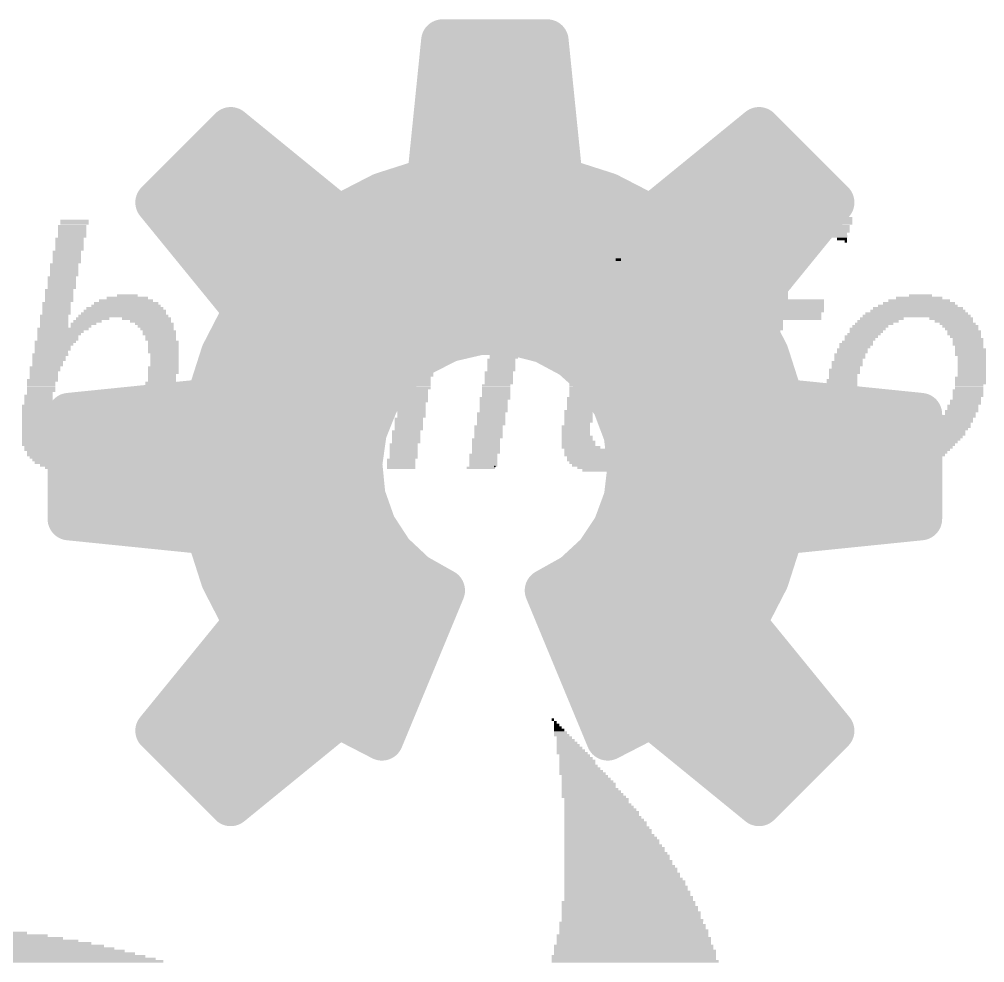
# Model space of a CAD drawing. Extents: x -16 to 95, y -11 to 53.
# Drawn here: x 1.766 to 5.141, y 48.304 to 51.602 of the extents above; entities that cross this region are included whole.
import ezdxf

# ---------------------------------------------------------------- set-up
doc = ezdxf.new("R2010")
doc.units = 0
for name, color, linetype in [('21', 41, 'CONTINUOUS'), ('22', 40, 'CONTINUOUS'), ('24', 53, 'CONTINUOUS')]:
    doc.layers.add(name, color=color, linetype=linetype)

# ---------------------------------------------------------------- blocks, each defined once
blk = doc.blocks.new('RECT')
blk.add_solid([(-0.5, -0.5), (0.5, -0.5), (-0.5, 0.5), (0.5, 0.5)])

msp = doc.modelspace()

# ---------------------------------------------------------------- linework, layer by layer
at = {"layer": '22', "const_width": 0.15}
for points in [[(3.197, 51.0429), (3.2462, 51.5268)], [(3.2462, 51.5268), (3.6118, 51.5268)], [(3.6118, 51.5268), (3.661, 51.0429)], [(3.2384, 51.45), (3.6196, 51.45)], [(3.2231, 51.3), (3.6349, 51.3)], [(2.247, 50.9615), (2.5055, 51.22)], [(2.5055, 51.22), (2.8825, 50.9126)], [(3.9755, 50.9126), (4.3525, 51.22)], [(4.3525, 51.22), (4.611, 50.9615)], [(2.4355, 51.15), (2.5913, 51.15)], [(3.2079, 51.15), (3.6501, 51.15)], [(4.2667, 51.15), (4.4225, 51.15)], [(3.0343, 50.9908), (3.197, 51.0429)], [(3.661, 51.0429), (3.8237, 50.9908)], [(2.2855, 51), (2.7753, 51)], [(2.8825, 50.9126), (3.0343, 50.9908)], [(3.063, 51), (3.795, 51)], [(3.8237, 50.9908), (3.9755, 50.9126)], [(4.0827, 51), (4.5725, 51)], [(2.5544, 50.5845), (2.247, 50.9615)], [(4.611, 50.9615), (4.3036, 50.5845)], [(2.3379, 50.85), (4.5201, 50.85)], [(2.4602, 50.7), (4.3978, 50.7)], [(2.4762, 50.4327), (2.5544, 50.5845)], [(4.3036, 50.5845), (4.3818, 50.4327)], [(2.5366, 50.55), (4.3214, 50.55)], [(3.378, 50.5038), (3.2688, 50.4784)], [(3.4902, 50.5026), (3.378, 50.5038)], [(3.5989, 50.4748), (3.4902, 50.5026)], [(3.2688, 50.4784), (3.1687, 50.4276)], [(3.6979, 50.4219), (3.5989, 50.4748)], [(2.4241, 50.27), (2.4762, 50.4327)], [(3.1687, 50.4276), (3.0835, 50.3546)], [(3.7814, 50.347), (3.6979, 50.4219)], [(4.3818, 50.4327), (4.4339, 50.27)], [(2.4657, 50.4), (3.1365, 50.4)], [(3.7223, 50.4), (4.3923, 50.4)], [(3.0835, 50.3546), (3.0182, 50.2634)], [(3.8448, 50.2544), (3.7814, 50.347)], [(1.9402, 50.2208), (2.4241, 50.27)], [(2.2274, 50.25), (3.0128, 50.25)], [(3.0182, 50.2634), (2.9763, 50.1593)], [(3.8843, 50.1494), (3.8448, 50.2544)], [(3.8465, 50.25), (4.6306, 50.25)], [(4.4339, 50.27), (4.9178, 50.2208)], [(1.9402, 49.8552), (1.9402, 50.2208)], [(4.9178, 50.2208), (4.9178, 49.8552)], [(2.9763, 50.1593), (2.9605, 50.0482)], [(3.8978, 50.038), (3.8843, 50.1494)], [(1.9402, 50.1), (2.9679, 50.1)], [(3.8903, 50.1), (4.9178, 50.1)], [(2.9605, 50.0482), (2.9714, 49.9365)], [(3.8849, 49.9286), (3.8978, 50.038)], [(1.9402, 49.95), (2.9701, 49.95)], [(3.8874, 49.95), (4.9178, 49.95)], [(2.9714, 49.9365), (3.0087, 49.8307)], [(3.8467, 49.8252), (3.8849, 49.9286)], [(2.4241, 49.806), (1.9402, 49.8552)], [(4.9178, 49.8552), (4.4339, 49.806)], [(3.0087, 49.8307), (3.07, 49.7367)], [(3.7855, 49.7335), (3.8467, 49.8252)], [(2.4762, 49.6433), (2.4241, 49.806)], [(2.426, 49.8), (3.0287, 49.8)], [(3.8299, 49.8), (4.432, 49.8)], [(4.4339, 49.806), (4.3818, 49.6433)], [(3.07, 49.7367), (3.1518, 49.66)], [(3.7046, 49.6587), (3.7855, 49.7335)], [(2.4741, 49.65), (3.1695, 49.65)], [(2.5544, 49.4915), (2.4762, 49.6433)], [(3.1518, 49.66), (3.2496, 49.6049)], [(3.6084, 49.6049), (3.7046, 49.6587)], [(3.689, 49.65), (4.384, 49.65)], [(4.3818, 49.6433), (4.3036, 49.4915)], [(3.2496, 49.6049), (3.0343, 49.0852)], [(3.8237, 49.0852), (3.6084, 49.6049)], [(2.247, 49.1145), (2.5544, 49.4915)], [(2.55, 49.5), (3.2061, 49.5)], [(3.6519, 49.5), (4.308, 49.5)], [(4.3036, 49.4915), (4.611, 49.1145)], [(2.439, 49.35), (3.144, 49.35)], [(3.714, 49.35), (4.419, 49.35)], [(2.3167, 49.2), (3.0819, 49.2)], [(3.7761, 49.2), (4.5413, 49.2)], [(2.8825, 49.1634), (2.5055, 48.856)], [(3.0343, 49.0852), (2.8825, 49.1634)], [(3.9755, 49.1634), (3.8237, 49.0852)], [(4.3525, 48.856), (3.9755, 49.1634)], [(2.5055, 48.856), (2.247, 49.1145)], [(4.611, 49.1145), (4.3525, 48.856)], [(2.3115, 49.05), (2.7434, 49.05)], [(4.1146, 49.05), (4.5465, 49.05)], [(2.4615, 48.9), (2.5595, 48.9)], [(4.2985, 48.9), (4.3965, 48.9)]]:
    msp.add_lwpolyline(points, dxfattribs=at)
at = {"layer": '22', "const_width": 0.075}
for points in [[(3.2462, 51.5643, 1), (3.2462, 51.4893)], [(3.2835, 51.523, 1), (3.2089, 51.5306)], [(3.6491, 51.5306, 1), (3.5745, 51.523)], [(3.6118, 51.4893, 1), (3.6118, 51.5643)], [(3.2384, 51.4875, 1), (3.2384, 51.4125)], [(3.6196, 51.4125, 1), (3.6196, 51.4875)], [(3.2231, 51.3375, 1), (3.2231, 51.2625)], [(3.6349, 51.2625, 1), (3.6349, 51.3375)], [(2.5292, 51.2491, 1), (2.4818, 51.1909)], [(2.532, 51.1935, 1), (2.479, 51.2465)], [(4.379, 51.2465, 1), (4.326, 51.1935)], [(4.3762, 51.1909, 1), (4.3288, 51.2491)], [(2.4355, 51.1875, 1), (2.4355, 51.1125)], [(2.5913, 51.1125, 1), (2.5913, 51.1875)], [(3.2079, 51.1875, 1), (3.2079, 51.1125)], [(3.6501, 51.1125, 1), (3.6501, 51.1875)], [(4.2667, 51.1875, 1), (4.2667, 51.1125)], [(4.4225, 51.1125, 1), (4.4225, 51.1875)], [(3.2084, 51.0072, 1), (3.1856, 51.0786)], [(3.6724, 51.0786, 1), (3.6496, 51.0072)], [(2.2855, 51.0375, 1), (2.2855, 50.9625)], [(2.7753, 50.9625, 1), (2.7753, 51.0375)], [(3.0515, 50.9575, 1), (3.0172, 51.0242)], [(3.063, 51.0375, 1), (3.063, 50.9625)], [(3.1597, 51.0467, 1), (3.2343, 51.0391)], [(3.6237, 51.0391, 1), (3.6983, 51.0467)], [(3.8408, 51.0242, 1), (3.8065, 50.9575)], [(3.795, 50.9625, 1), (3.795, 51.0375)], [(4.0827, 51.0375, 1), (4.0827, 50.9625)], [(4.5725, 50.9625, 1), (4.5725, 51.0375)], [(2.2761, 50.9852, 1), (2.2179, 50.9378)], [(3.0229, 51.0265, 1), (3.0458, 50.9551)], [(3.8122, 50.9551, 1), (3.8351, 51.0265)], [(4.6401, 50.9378, 1), (4.5819, 50.9852)], [(2.2205, 50.988, 1), (2.2735, 50.935)], [(4.5845, 50.935, 1), (4.6375, 50.988)], [(2.8653, 50.9459, 1), (2.8997, 50.8793)], [(2.8588, 50.8835, 1), (2.9062, 50.9417)], [(3.9518, 50.9417, 1), (3.9992, 50.8835)], [(3.9583, 50.8793, 1), (3.9927, 50.9459)], [(2.3379, 50.8875, 1), (2.3379, 50.8125)], [(4.5201, 50.8125, 1), (4.5201, 50.8875)], [(2.4602, 50.7375, 1), (2.4602, 50.6625)], [(4.3978, 50.6625, 1), (4.3978, 50.7375)], [(2.5877, 50.5673, 1), (2.5211, 50.6017)], [(4.3369, 50.6017, 1), (4.2703, 50.5673)], [(2.5253, 50.5608, 1), (2.5835, 50.6082)], [(4.2745, 50.6082, 1), (4.3327, 50.5608)], [(2.5366, 50.5875, 1), (2.5366, 50.5125)], [(4.3214, 50.5125, 1), (4.3214, 50.5875)], [(3.3784, 50.5413, 1), (3.3776, 50.4663)], [(3.3865, 50.4673, 1), (3.3695, 50.5404)], [(3.4995, 50.5389, 1), (3.4809, 50.4663)], [(3.4898, 50.4651, 1), (3.4906, 50.5401)], [(3.2602, 50.5149, 1), (3.2773, 50.4418)], [(3.2857, 50.4449, 1), (3.2518, 50.5118)], [(3.6166, 50.5078, 1), (3.5812, 50.4417)], [(3.5896, 50.4384, 1), (3.6082, 50.5111)], [(2.5119, 50.4212, 1), (2.4405, 50.4441)], [(3.1517, 50.4611, 1), (3.1856, 50.3942)], [(3.1931, 50.3992, 1), (3.1443, 50.4561)], [(3.7229, 50.4498, 1), (3.6729, 50.394)], [(3.6802, 50.3888, 1), (3.7156, 50.455)], [(4.4175, 50.4441, 1), (4.3461, 50.4212)], [(2.4657, 50.4375, 1), (2.4657, 50.3625)], [(2.4428, 50.4498, 1), (2.5095, 50.4155)], [(3.1365, 50.3625, 1), (3.1365, 50.4375)], [(3.7223, 50.4375, 1), (3.7223, 50.3625)], [(4.3485, 50.4155, 1), (4.4152, 50.4498)], [(4.3923, 50.3625, 1), (4.3923, 50.4375)], [(3.114, 50.3327, 1), (3.053, 50.3764)], [(3.0591, 50.383, 1), (3.1079, 50.3261)], [(3.8124, 50.3682, 1), (3.7505, 50.3258)], [(3.7564, 50.3191, 1), (3.8065, 50.3749)], [(2.2274, 50.2875, 1), (2.2274, 50.2125)], [(2.4279, 50.2327, 1), (2.4203, 50.3073)], [(2.9877, 50.2852, 1), (3.0486, 50.2415)], [(3.0529, 50.2494, 1), (2.9834, 50.2774)], [(3.0128, 50.2125, 1), (3.0128, 50.2875)], [(3.8799, 50.2676, 1), (3.8097, 50.2412)], [(3.8465, 50.2875, 1), (3.8465, 50.2125)], [(4.4377, 50.3073, 1), (4.4301, 50.2327)], [(4.6306, 50.2125, 1), (4.6306, 50.2875)], [(1.9777, 50.2208, 1), (1.9027, 50.2208)], [(1.9364, 50.2581, 1), (1.944, 50.1835)], [(2.3884, 50.2814, 1), (2.4598, 50.2586)], [(3.8139, 50.2332, 1), (3.8758, 50.2756)], [(4.3982, 50.2586, 1), (4.4696, 50.2814)], [(4.9553, 50.2208, 1), (4.8803, 50.2208)], [(4.914, 50.1835, 1), (4.9216, 50.2581)], [(3.0135, 50.154, 1), (2.9392, 50.1646)], [(3.9216, 50.1539, 1), (3.8471, 50.1449)], [(2.9415, 50.1732, 1), (3.0111, 50.1453)], [(3.8493, 50.1362, 1), (3.9194, 50.1626)], [(1.9402, 50.1375, 1), (1.9402, 50.0625)], [(2.9679, 50.0625, 1), (2.9679, 50.1375)], [(3.8903, 50.1375, 1), (3.8903, 50.0625)], [(4.9178, 50.0625, 1), (4.9178, 50.1375)], [(2.9978, 50.0518, 1), (2.9231, 50.0445)], [(2.9233, 50.0535, 1), (2.9976, 50.0429)], [(3.935, 50.0336, 1), (3.8606, 50.0424)], [(3.8606, 50.0335, 1), (3.935, 50.0425)], [(1.9402, 49.9875, 1), (1.9402, 49.9125)], [(2.9701, 49.9125, 1), (2.9701, 49.9875)], [(3.8874, 49.9875, 1), (3.8874, 49.9125)], [(4.9178, 49.9125, 1), (4.9178, 49.9875)], [(3.0068, 49.949, 1), (2.9361, 49.9241)], [(3.92, 49.9156, 1), (3.8497, 49.9415)], [(2.9341, 49.9328, 1), (3.0088, 49.9402)], [(3.8476, 49.933, 1), (3.9221, 49.9242)], [(1.944, 49.8925, 1), (1.9364, 49.8179)], [(4.9216, 49.8179, 1), (4.914, 49.8925)], [(1.9027, 49.8552, 1), (1.9777, 49.8552)], [(3.0401, 49.8511, 1), (2.9772, 49.8102)], [(3.8779, 49.8043, 1), (3.8155, 49.846)], [(4.8803, 49.8552, 1), (4.9553, 49.8552)], [(2.4598, 49.8174, 1), (2.3884, 49.7946)], [(2.426, 49.8375, 1), (2.426, 49.7625)], [(2.4203, 49.7687, 1), (2.4279, 49.8433)], [(2.9733, 49.8182, 1), (3.044, 49.8431)], [(3.0287, 49.7625, 1), (3.0287, 49.8375)], [(3.8299, 49.8375, 1), (3.8299, 49.7625)], [(3.8115, 49.8381, 1), (3.8819, 49.8122)], [(4.4301, 49.8433, 1), (4.4377, 49.7687)], [(4.4696, 49.7946, 1), (4.3982, 49.8174)], [(4.432, 49.7625, 1), (4.432, 49.8375)], [(3.0956, 49.764, 1), (3.0443, 49.7093)], [(3.0385, 49.7162, 1), (3.1014, 49.7572)], [(3.7543, 49.7544, 1), (3.8167, 49.7127)], [(3.8109, 49.706, 1), (3.76, 49.7611)], [(2.4741, 49.6875, 1), (2.4741, 49.6125)], [(2.5095, 49.6605, 1), (2.4428, 49.6262)], [(3.1702, 49.6926, 1), (3.1334, 49.6273)], [(3.1262, 49.6326, 1), (3.1775, 49.6873)], [(3.1695, 49.6125, 1), (3.1695, 49.6875)], [(3.689, 49.6875, 1), (3.689, 49.6125)], [(3.6791, 49.6863, 1), (3.73, 49.6312)], [(3.7229, 49.626, 1), (3.6862, 49.6915)], [(4.4152, 49.6262, 1), (4.3485, 49.6605)], [(4.384, 49.6125, 1), (4.384, 49.6875)], [(2.4405, 49.6319, 1), (2.5119, 49.6548)], [(4.3461, 49.6548, 1), (4.4175, 49.6319)], [(3.2842, 49.5905, 1), (3.215, 49.6193)], [(3.2312, 49.5722, 1), (3.268, 49.6376)], [(3.643, 49.6193, 1), (3.5738, 49.5905)], [(3.5901, 49.6376, 1), (3.6267, 49.5722)], [(2.55, 49.5375, 1), (2.55, 49.4625)], [(2.5211, 49.4743, 1), (2.5877, 49.5087)], [(2.5835, 49.4678, 1), (2.5253, 49.5152)], [(3.2061, 49.4625, 1), (3.2061, 49.5375)], [(3.6519, 49.5375, 1), (3.6519, 49.4625)], [(4.3327, 49.5152, 1), (4.2745, 49.4678)], [(4.2703, 49.5087, 1), (4.3369, 49.4743)], [(4.308, 49.4625, 1), (4.308, 49.5375)], [(2.439, 49.3875, 1), (2.439, 49.3125)], [(3.144, 49.3125, 1), (3.144, 49.3875)], [(3.714, 49.3875, 1), (3.714, 49.3125)], [(4.419, 49.3125, 1), (4.419, 49.3875)], [(2.3167, 49.2375, 1), (2.3167, 49.1625)], [(3.0819, 49.1625, 1), (3.0819, 49.2375)], [(3.7761, 49.2375, 1), (3.7761, 49.1625)], [(4.5413, 49.1625, 1), (4.5413, 49.2375)], [(2.8997, 49.1967, 1), (2.8653, 49.1301)], [(2.9062, 49.1343, 1), (2.8588, 49.1925)], [(3.9992, 49.1925, 1), (3.9518, 49.1343)], [(3.9927, 49.1301, 1), (3.9583, 49.1967)], [(2.2735, 49.141, 1), (2.2205, 49.088)], [(2.2179, 49.1382, 1), (2.2761, 49.0908)], [(4.5819, 49.0908, 1), (4.6401, 49.1382)], [(4.6375, 49.088, 1), (4.5845, 49.141)], [(3.0171, 49.0519, 1), (3.0515, 49.1185)], [(3.8065, 49.1185, 1), (3.8409, 49.0519)], [(2.3115, 49.0875, 1), (2.3115, 49.0125)], [(2.7434, 49.0125, 1), (2.7434, 49.0875)], [(2.9997, 49.0996, 1), (3.0689, 49.0708)], [(3.7891, 49.0708, 1), (3.8583, 49.0996)], [(4.1146, 49.0875, 1), (4.1146, 49.0125)], [(4.5465, 49.0125, 1), (4.5465, 49.0875)], [(2.4615, 48.9375, 1), (2.4615, 48.8625)], [(2.5595, 48.8625, 1), (2.5595, 48.9375)], [(4.2985, 48.9375, 1), (4.2985, 48.8625)], [(4.3965, 48.8625, 1), (4.3965, 48.9375)], [(2.4818, 48.8851, 1), (2.5292, 48.8269)], [(2.479, 48.8295, 1), (2.532, 48.8825)], [(4.326, 48.8825, 1), (4.379, 48.8295)], [(4.3288, 48.8269, 1), (4.3762, 48.8851)]]:
    msp.add_lwpolyline(points, format="xyb", dxfattribs=at)
at = {"layer": '24'}
msp.add_point((3.429, 50.038), dxfattribs=at)

# ---------------------------------------------------------------- block references
at = {"layer": '21'}
for p, xscale, yscale in [((1.9597, 50.8966), 0.0988, 0.0089), ((3.5505, 50.8966), 0.0988, 0.0089), ((4.5888, 50.8966), 0.1798, 0.0089), ((4.6022, 50.9057), 0.1529, 0.0091), ((4.6022, 50.9147), 0.0808, 0.0089), ((1.9507, 50.8787), 0.0991, 0.0091), ((1.9507, 50.8697), 0.0991, 0.0089), ((1.9507, 50.8608), 0.0991, 0.0089), ((1.9597, 50.8878), 0.0988, 0.0089), ((3.5417, 50.8878), 0.0988, 0.0089), ((3.5417, 50.8787), 0.0988, 0.0091), ((3.5417, 50.8697), 0.0988, 0.0089), ((3.5417, 50.8608), 0.0988, 0.0089), ((4.5617, 50.8608), 0.2156, 0.0089), ((4.5662, 50.8697), 0.2068, 0.0089), ((4.5707, 50.8787), 0.1976, 0.0091), ((4.5843, 50.8878), 0.1887, 0.0089), ((1.9417, 50.8338), 0.0988, 0.0091), ((1.9417, 50.8248), 0.0988, 0.0089), ((1.9507, 50.8518), 0.0991, 0.0091), ((1.9507, 50.8428), 0.0991, 0.0089), ((3.2451, 50.8248), 0.1168, 0.0089), ((3.245, 50.8338), 0.0988, 0.0091), ((3.2494, 50.8428), 0.0899, 0.0089), ((3.2451, 50.8518), 0.063, 0.0091), ((3.5326, 50.8428), 0.0991, 0.0089), ((3.5326, 50.8338), 0.0991, 0.0091), ((3.5326, 50.8248), 0.0991, 0.0089), ((3.5417, 50.8518), 0.0988, 0.0091), ((4.4853, 50.8248), 0.1349, 0.0089), ((4.5033, 50.8338), 0.1527, 0.0091), ((4.5483, 50.8428), 0.2248, 0.0089), ((4.5528, 50.8518), 0.2156, 0.0091), ((4.6426, 50.8338), 0.0361, 0.0091), ((4.6562, 50.8248), 0.0089, 0.0089), ((1.9417, 50.8159), 0.0988, 0.0089), ((1.9417, 50.8069), 0.0988, 0.0091), ((1.9417, 50.7978), 0.0988, 0.0089), ((3.2451, 50.8159), 0.1168, 0.0089), ((3.2451, 50.8069), 0.1168, 0.0091), ((3.2451, 50.7978), 0.1168, 0.0089), ((3.5326, 50.8159), 0.0991, 0.0089), ((3.5326, 50.8069), 0.0991, 0.0091), ((3.5326, 50.7978), 0.0991, 0.0089), ((4.4629, 50.7978), 0.108, 0.0089), ((4.4674, 50.8069), 0.1168, 0.0091), ((4.4764, 50.8159), 0.1171, 0.0089), ((1.9328, 50.7888), 0.0988, 0.0091), ((1.9328, 50.7798), 0.0988, 0.0089), ((1.9328, 50.7709), 0.0988, 0.0089), ((1.9328, 50.7619), 0.0988, 0.0091), ((3.2405, 50.7619), 0.1077, 0.0091), ((3.2451, 50.7888), 0.1168, 0.0091), ((3.2451, 50.7798), 0.1168, 0.0089), ((3.2451, 50.7709), 0.1168, 0.0089), ((3.5236, 50.7888), 0.0988, 0.0091), ((3.5236, 50.7798), 0.0988, 0.0089), ((3.5236, 50.7709), 0.0988, 0.0089), ((3.5236, 50.7619), 0.0988, 0.0091), ((3.8607, 50.7619), 0.018, 0.0091), ((4.4449, 50.7709), 0.108, 0.0089), ((4.4404, 50.7619), 0.0991, 0.0091), ((4.4494, 50.7798), 0.0988, 0.0089), ((4.4539, 50.7888), 0.1077, 0.0091), ((1.9238, 50.744), 0.0991, 0.0089), ((1.9238, 50.735), 0.0991, 0.0091), ((1.9238, 50.726), 0.0991, 0.0089), ((1.9328, 50.7529), 0.0988, 0.0089), ((3.245, 50.7529), 0.0988, 0.0089), ((3.245, 50.744), 0.081, 0.0089), ((3.2405, 50.735), 0.0538, 0.0091), ((3.5147, 50.744), 0.0988, 0.0089), ((3.5147, 50.735), 0.0988, 0.0091), ((3.5147, 50.726), 0.0988, 0.0089), ((3.5236, 50.7529), 0.0988, 0.0089), ((3.8203, 50.735), 0.0988, 0.0091), ((3.8203, 50.726), 0.0988, 0.0089), ((3.8338, 50.744), 0.0719, 0.0089), ((3.8472, 50.7529), 0.045, 0.0089), ((4.4225, 50.726), 0.0988, 0.0089), ((4.436, 50.7529), 0.108, 0.0089), ((4.4314, 50.744), 0.0988, 0.0089), ((4.4314, 50.735), 0.0988, 0.0091), ((1.9148, 50.699), 0.0988, 0.0089), ((1.9148, 50.69), 0.0988, 0.0091), ((1.9238, 50.7169), 0.0991, 0.0091), ((1.9238, 50.7079), 0.0991, 0.0089), ((3.5056, 50.699), 0.0988, 0.0089), ((3.5056, 50.69), 0.0988, 0.0091), ((3.5147, 50.7169), 0.0988, 0.0091), ((3.5147, 50.7079), 0.0988, 0.0089), ((3.8113, 50.7079), 0.0991, 0.0089), ((3.8113, 50.699), 0.0991, 0.0089), ((3.8113, 50.69), 0.0991, 0.0091), ((3.8203, 50.7169), 0.0988, 0.0091), ((4.418, 50.699), 0.108, 0.0089), ((4.4134, 50.69), 0.0988, 0.0091), ((4.4225, 50.7169), 0.0988, 0.0091), ((4.4225, 50.7079), 0.0988, 0.0089), ((1.9148, 50.681), 0.0988, 0.0089), ((1.9148, 50.672), 0.0988, 0.0091), ((1.9148, 50.663), 0.0988, 0.0089), ((3.5056, 50.681), 0.0988, 0.0089), ((3.5056, 50.672), 0.0988, 0.0091), ((3.5056, 50.663), 0.0988, 0.0089), ((3.8113, 50.681), 0.0991, 0.0089), ((3.8113, 50.672), 0.0991, 0.0091), ((3.8067, 50.663), 0.0899, 0.0089), ((4.4134, 50.681), 0.0988, 0.0089), ((4.4134, 50.672), 0.0988, 0.0091), ((4.4134, 50.663), 0.0988, 0.0089), ((1.9059, 50.6541), 0.0988, 0.0089), ((1.9059, 50.6451), 0.0988, 0.0091), ((1.9059, 50.636), 0.0988, 0.0089), ((1.9059, 50.627), 0.0988, 0.0091), ((2.144, 50.627), 0.1438, 0.0091), ((2.1439, 50.636), 0.0719, 0.0089), ((3.5011, 50.6541), 0.1077, 0.0089), ((3.4967, 50.6451), 0.0988, 0.0091), ((3.4967, 50.636), 0.0988, 0.0089), ((3.4967, 50.627), 0.0988, 0.0091), ((3.8023, 50.6541), 0.0988, 0.0089), ((3.8023, 50.6451), 0.0988, 0.0091), ((3.8023, 50.636), 0.0988, 0.0089), ((3.8023, 50.627), 0.0988, 0.0091), ((4.4045, 50.6541), 0.0988, 0.0089), ((4.4045, 50.6451), 0.0988, 0.0091), ((4.4045, 50.636), 0.0988, 0.0089), ((4.4045, 50.627), 0.0988, 0.0091), ((4.9122, 50.627), 0.1618, 0.0091), ((4.9168, 50.636), 0.081, 0.0089), ((1.8967, 50.6091), 0.0988, 0.0089), ((1.8967, 50.6001), 0.0988, 0.0091), ((1.8967, 50.5911), 0.0988, 0.0089), ((1.9059, 50.618), 0.0988, 0.0089), ((2.135, 50.5911), 0.2695, 0.0089), ((2.1396, 50.6001), 0.2426, 0.0091), ((2.1396, 50.6091), 0.2248, 0.0089), ((2.1396, 50.618), 0.1887, 0.0089), ((2.5439, 50.6001), 0.0988, 0.0091), ((2.5439, 50.5911), 0.0988, 0.0089), ((2.553, 50.618), 0.0991, 0.0089), ((2.5484, 50.6091), 0.0899, 0.0089), ((2.9214, 50.6091), 0.0988, 0.0089), ((2.9214, 50.6001), 0.0988, 0.0091), ((2.9214, 50.5911), 0.0988, 0.0089), ((2.9305, 50.618), 0.0988, 0.0089), ((3.209, 50.618), 0.0991, 0.0089), ((3.209, 50.6091), 0.0991, 0.0089), ((3.209, 50.6001), 0.0991, 0.0091), ((3.209, 50.5911), 0.0991, 0.0089), ((3.4877, 50.6001), 0.0991, 0.0091), ((3.4877, 50.5911), 0.0991, 0.0089), ((3.4967, 50.618), 0.0988, 0.0089), ((3.4967, 50.6091), 0.0988, 0.0089), ((3.8247, 50.618), 0.3236, 0.0089), ((3.8247, 50.6091), 0.3236, 0.0089), ((3.8247, 50.6001), 0.3236, 0.0091), ((3.8247, 50.5911), 0.3236, 0.0089), ((4.4224, 50.6001), 0.3145, 0.0091), ((4.4224, 50.5911), 0.3145, 0.0089), ((4.4268, 50.618), 0.3056, 0.0089), ((4.4268, 50.6091), 0.3056, 0.0089), ((4.9078, 50.5911), 0.3145, 0.0089), ((4.9078, 50.6001), 0.2784, 0.0091), ((4.9122, 50.6091), 0.2517, 0.0089), ((4.9122, 50.618), 0.2156, 0.0089), ((1.8879, 50.5642), 0.0988, 0.0089), ((1.8879, 50.5551), 0.0988, 0.0091), ((1.8967, 50.5822), 0.0988, 0.0089), ((1.8967, 50.5732), 0.0988, 0.0091), ((2.0226, 50.5551), 0.1168, 0.0091), ((2.1305, 50.5642), 0.3145, 0.0089), ((2.1305, 50.5732), 0.2967, 0.0091), ((2.135, 50.5822), 0.2878, 0.0089), ((2.2113, 50.5551), 0.1707, 0.0091), ((2.535, 50.5551), 0.0988, 0.0091), ((2.5439, 50.5822), 0.0988, 0.0089), ((2.5439, 50.5732), 0.0988, 0.0091), ((2.5439, 50.5642), 0.0988, 0.0089), ((2.9125, 50.5642), 0.0988, 0.0089), ((2.9125, 50.5551), 0.0988, 0.0091), ((2.9214, 50.5822), 0.0988, 0.0089), ((2.9214, 50.5732), 0.0988, 0.0091), ((3.2, 50.5822), 0.0988, 0.0089), ((3.2, 50.5732), 0.0988, 0.0091), ((3.2, 50.5642), 0.0988, 0.0089), ((3.2, 50.5551), 0.0988, 0.0091), ((3.4787, 50.5551), 0.0988, 0.0091), ((3.4877, 50.5822), 0.0991, 0.0089), ((3.4877, 50.5732), 0.0991, 0.0091), ((3.4877, 50.5642), 0.0991, 0.0089), ((3.8203, 50.5822), 0.3325, 0.0089), ((3.8158, 50.5732), 0.3236, 0.0091), ((3.8158, 50.5642), 0.3236, 0.0089), ((3.8158, 50.5551), 0.3236, 0.0091), ((4.4135, 50.5551), 0.3145, 0.0091), ((4.4224, 50.5822), 0.3145, 0.0089), ((4.418, 50.5732), 0.3056, 0.0091), ((4.418, 50.5642), 0.3056, 0.0089), ((4.7819, 50.5551), 0.1527, 0.0091), ((4.9032, 50.5642), 0.3774, 0.0089), ((4.9033, 50.5732), 0.3594, 0.0091), ((4.9078, 50.5822), 0.3327, 0.0089), ((5.0246, 50.5551), 0.1529, 0.0091), ((1.8879, 50.5461), 0.0988, 0.0089), ((1.8879, 50.5372), 0.0988, 0.0089), ((1.8879, 50.5282), 0.0988, 0.0091), ((1.9911, 50.5372), 0.0899, 0.0089), ((1.9822, 50.5282), 0.0721, 0.0091), ((2.0047, 50.5461), 0.0988, 0.0089), ((2.2248, 50.5461), 0.1438, 0.0089), ((2.2384, 50.5372), 0.1349, 0.0089), ((2.2428, 50.5282), 0.126, 0.0091), ((2.535, 50.5461), 0.0988, 0.0089), ((2.535, 50.5372), 0.0988, 0.0089), ((2.535, 50.5282), 0.0988, 0.0091), ((2.9125, 50.5461), 0.0988, 0.0089), ((2.9125, 50.5372), 0.0988, 0.0089), ((2.9125, 50.5282), 0.0988, 0.0091), ((3.1911, 50.5372), 0.0988, 0.0089), ((3.1911, 50.5282), 0.0988, 0.0091), ((3.2, 50.5461), 0.0988, 0.0089), ((3.4787, 50.5461), 0.0988, 0.0089), ((3.4787, 50.5372), 0.0988, 0.0089), ((3.4787, 50.5282), 0.0988, 0.0091), ((3.7842, 50.5461), 0.0988, 0.0089), ((3.7842, 50.5372), 0.0988, 0.0089), ((3.7798, 50.5282), 0.0899, 0.0091), ((4.3865, 50.5461), 0.0988, 0.0089), ((4.3865, 50.5372), 0.0988, 0.0089), ((4.3865, 50.5282), 0.0988, 0.0091), ((4.7415, 50.5282), 0.1257, 0.0091), ((4.755, 50.5372), 0.1349, 0.0089), ((4.7685, 50.5461), 0.144, 0.0089), ((5.0336, 50.5461), 0.1349, 0.0089), ((5.0471, 50.5372), 0.1257, 0.0089), ((5.0561, 50.5282), 0.126, 0.0091), ((1.9192, 50.5192), 0.1798, 0.0089), ((1.9102, 50.5102), 0.1618, 0.0091), ((1.9013, 50.4923), 0.144, 0.0089), ((1.9058, 50.5012), 0.1529, 0.0089), ((2.2474, 50.5192), 0.1168, 0.0089), ((2.2563, 50.5102), 0.1168, 0.0091), ((2.2563, 50.5012), 0.1168, 0.0089), ((2.2609, 50.4923), 0.1077, 0.0089), ((2.5259, 50.5102), 0.0988, 0.0091), ((2.5259, 50.5012), 0.0988, 0.0089), ((2.5259, 50.4923), 0.0988, 0.0089), ((2.535, 50.5192), 0.0988, 0.0089), ((2.9035, 50.5102), 0.0991, 0.0091), ((2.9035, 50.5012), 0.0991, 0.0089), ((2.9035, 50.4923), 0.0991, 0.0089), ((2.9125, 50.5192), 0.0988, 0.0089), ((3.1911, 50.5192), 0.0988, 0.0089), ((3.1911, 50.5102), 0.0988, 0.0091), ((3.1911, 50.5012), 0.0988, 0.0089), ((3.1867, 50.4923), 0.0899, 0.0089), ((3.4698, 50.5102), 0.0988, 0.0091), ((3.4698, 50.5012), 0.0988, 0.0089), ((3.4698, 50.4923), 0.0988, 0.0089), ((3.4787, 50.5192), 0.0988, 0.0089), ((3.7753, 50.5102), 0.0988, 0.0091), ((3.7753, 50.5012), 0.0988, 0.0089), ((3.7753, 50.4923), 0.0988, 0.0089), ((3.7798, 50.5192), 0.0899, 0.0089), ((4.3776, 50.5102), 0.0988, 0.0091), ((4.3776, 50.5012), 0.0988, 0.0089), ((4.3776, 50.4923), 0.0988, 0.0089), ((4.3865, 50.5192), 0.0988, 0.0089), ((4.7102, 50.4923), 0.1168, 0.0089), ((4.7191, 50.5012), 0.1168, 0.0089), ((4.7325, 50.5192), 0.126, 0.0089), ((4.728, 50.5102), 0.1168, 0.0091), ((5.0607, 50.5192), 0.1168, 0.0089), ((5.0696, 50.5102), 0.1168, 0.0091), ((5.0696, 50.5012), 0.1168, 0.0089), ((5.074, 50.4923), 0.108, 0.0089), ((1.8923, 50.4742), 0.1438, 0.0089), ((1.8879, 50.4654), 0.1349, 0.0089), ((1.8833, 50.4563), 0.1257, 0.0091), ((1.9013, 50.4833), 0.144, 0.0091), ((2.2609, 50.4833), 0.1077, 0.0091), ((2.2699, 50.4742), 0.108, 0.0089), ((2.2699, 50.4654), 0.108, 0.0089), ((2.2699, 50.4563), 0.108, 0.0091), ((2.517, 50.4654), 0.0988, 0.0089), ((2.517, 50.4563), 0.0988, 0.0091), ((2.5259, 50.4833), 0.0988, 0.0091), ((2.5259, 50.4742), 0.0988, 0.0089), ((2.8945, 50.4654), 0.0988, 0.0089), ((2.8945, 50.4563), 0.0988, 0.0091), ((2.9035, 50.4833), 0.0991, 0.0091), ((2.9035, 50.4742), 0.0991, 0.0089), ((3.1821, 50.4833), 0.0991, 0.0091), ((3.1821, 50.4742), 0.0991, 0.0089), ((3.1821, 50.4654), 0.0991, 0.0089), ((3.1821, 50.4563), 0.0991, 0.0091), ((3.4652, 50.4654), 0.108, 0.0089), ((3.4607, 50.4563), 0.0991, 0.0091), ((3.4698, 50.4833), 0.0988, 0.0091), ((3.4698, 50.4742), 0.0988, 0.0089), ((3.7663, 50.4654), 0.0991, 0.0089), ((3.7663, 50.4563), 0.0991, 0.0091), ((3.7753, 50.4833), 0.0988, 0.0091), ((3.7709, 50.4742), 0.0899, 0.0089), ((4.3684, 50.4654), 0.0988, 0.0089), ((4.3684, 50.4563), 0.0988, 0.0091), ((4.3776, 50.4833), 0.0988, 0.0091), ((4.3776, 50.4742), 0.0988, 0.0089), ((4.6921, 50.4654), 0.1168, 0.0089), ((4.6876, 50.4563), 0.1077, 0.0091), ((4.6966, 50.4742), 0.108, 0.0089), ((4.7056, 50.4833), 0.1077, 0.0091), ((5.083, 50.4833), 0.1077, 0.0091), ((5.083, 50.4742), 0.1077, 0.0089), ((5.083, 50.4654), 0.1077, 0.0089), ((5.0875, 50.4563), 0.0988, 0.0091), ((1.8744, 50.4293), 0.1257, 0.0089), ((1.8699, 50.4204), 0.1168, 0.0089), ((1.8833, 50.4473), 0.1257, 0.0089), ((1.8788, 50.4383), 0.1168, 0.0091), ((2.2699, 50.4473), 0.108, 0.0089), ((2.2699, 50.4383), 0.108, 0.0091), ((2.2743, 50.4293), 0.0991, 0.0089), ((2.2743, 50.4204), 0.0991, 0.0089), ((2.517, 50.4473), 0.0988, 0.0089), ((2.517, 50.4383), 0.0988, 0.0091), ((2.517, 50.4293), 0.0988, 0.0089), ((2.517, 50.4204), 0.0988, 0.0089), ((2.8856, 50.4204), 0.0988, 0.0089), ((2.8945, 50.4473), 0.0988, 0.0089), ((2.8945, 50.4383), 0.0988, 0.0091), ((2.8945, 50.4293), 0.0988, 0.0089), ((3.1731, 50.4383), 0.0988, 0.0091), ((3.1731, 50.4293), 0.0988, 0.0089), ((3.1731, 50.4204), 0.0988, 0.0089), ((3.1775, 50.4473), 0.0899, 0.0089), ((3.4607, 50.4473), 0.0991, 0.0089), ((3.4607, 50.4383), 0.0991, 0.0091), ((3.4607, 50.4293), 0.0991, 0.0089), ((3.4607, 50.4204), 0.0991, 0.0089), ((3.7573, 50.4204), 0.0988, 0.0089), ((3.7617, 50.4293), 0.0899, 0.0089), ((3.7663, 50.4473), 0.0991, 0.0089), ((3.7663, 50.4383), 0.0991, 0.0091), ((4.3684, 50.4473), 0.0988, 0.0089), ((4.3684, 50.4383), 0.0988, 0.0091), ((4.3684, 50.4293), 0.0988, 0.0089), ((4.364, 50.4204), 0.0899, 0.0089), ((4.6697, 50.4293), 0.108, 0.0089), ((4.6697, 50.4204), 0.108, 0.0089), ((4.6786, 50.4473), 0.108, 0.0089), ((4.6786, 50.4383), 0.108, 0.0091), ((5.0921, 50.4473), 0.108, 0.0089), ((5.0921, 50.4383), 0.108, 0.0091), ((5.0921, 50.4293), 0.108, 0.0089), ((5.0965, 50.4204), 0.0991, 0.0089), ((1.8699, 50.4114), 0.1168, 0.0091), ((1.8654, 50.4024), 0.1077, 0.0089), ((1.8654, 50.3933), 0.1077, 0.0091), ((2.2743, 50.4114), 0.0991, 0.0091), ((2.2743, 50.4024), 0.0991, 0.0089), ((2.2743, 50.3933), 0.0991, 0.0091), ((2.508, 50.4114), 0.0991, 0.0091), ((2.508, 50.4024), 0.0991, 0.0089), ((2.508, 50.3933), 0.0991, 0.0091), ((2.8856, 50.4114), 0.0988, 0.0091), ((2.8856, 50.4024), 0.0988, 0.0089), ((2.8856, 50.3933), 0.0988, 0.0091), ((3.1642, 50.3933), 0.0988, 0.0091), ((3.1731, 50.4114), 0.0988, 0.0091), ((3.1731, 50.4024), 0.0988, 0.0089), ((3.4517, 50.4114), 0.0988, 0.0091), ((3.4517, 50.4024), 0.0988, 0.0089), ((3.4517, 50.3933), 0.0988, 0.0091), ((3.7573, 50.4114), 0.0988, 0.0091), ((3.7573, 50.4024), 0.0988, 0.0089), ((3.7573, 50.3933), 0.0988, 0.0091), ((4.3595, 50.4114), 0.0988, 0.0091), ((4.3595, 50.4024), 0.0988, 0.0089), ((4.3595, 50.3933), 0.0988, 0.0091), ((4.6606, 50.4024), 0.1077, 0.0089), ((4.6606, 50.3933), 0.1077, 0.0091), ((4.6651, 50.4114), 0.0988, 0.0091), ((5.0965, 50.4114), 0.0991, 0.0091), ((5.0965, 50.4024), 0.0991, 0.0089), ((5.0965, 50.3933), 0.0991, 0.0091), ((1.8564, 50.3843), 0.108, 0.0089), ((1.8564, 50.3754), 0.108, 0.0089), ((1.8518, 50.3664), 0.0988, 0.0091), ((1.8518, 50.3574), 0.0988, 0.0089), ((2.2699, 50.3843), 0.108, 0.0089), ((2.2699, 50.3754), 0.108, 0.0089), ((2.2699, 50.3664), 0.108, 0.0091), ((2.2653, 50.3574), 0.0988, 0.0089), ((2.499, 50.3664), 0.0988, 0.0091), ((2.499, 50.3574), 0.0988, 0.0089), ((2.508, 50.3843), 0.0991, 0.0089), ((2.508, 50.3754), 0.0991, 0.0089), ((2.8764, 50.3754), 0.0988, 0.0089), ((2.8764, 50.3664), 0.0988, 0.0091), ((2.8764, 50.3574), 0.0988, 0.0089), ((2.8856, 50.3843), 0.0988, 0.0089), ((3.1642, 50.3843), 0.0988, 0.0089), ((3.1642, 50.3754), 0.0988, 0.0089), ((3.1642, 50.3664), 0.0988, 0.0091), ((3.1642, 50.3574), 0.0988, 0.0089), ((3.4428, 50.3664), 0.0988, 0.0091), ((3.4428, 50.3574), 0.0988, 0.0089), ((3.4517, 50.3843), 0.0988, 0.0089), ((3.4517, 50.3754), 0.0988, 0.0089), ((3.7484, 50.3754), 0.0988, 0.0089), ((3.7484, 50.3664), 0.0988, 0.0091), ((3.7484, 50.3574), 0.0988, 0.0089), ((3.7529, 50.3843), 0.0899, 0.0089), ((4.3505, 50.3664), 0.0991, 0.0091), ((4.3505, 50.3574), 0.0991, 0.0089), ((4.3595, 50.3843), 0.0988, 0.0089), ((4.3551, 50.3754), 0.0899, 0.0089), ((4.6516, 50.3754), 0.108, 0.0089), ((4.6516, 50.3664), 0.108, 0.0091), ((4.6471, 50.3574), 0.0988, 0.0089), ((4.6562, 50.3843), 0.0988, 0.0089), ((5.0965, 50.3843), 0.0991, 0.0089), ((5.0965, 50.3754), 0.0991, 0.0089), ((5.0965, 50.3664), 0.0991, 0.0091), ((5.0965, 50.3574), 0.0991, 0.0089), ((1.8473, 50.3395), 0.1077, 0.0091), ((1.8429, 50.3305), 0.0988, 0.0089), ((1.8429, 50.3215), 0.0988, 0.0091), ((1.8518, 50.3485), 0.0988, 0.0089), ((2.2609, 50.3305), 0.1077, 0.0089), ((2.2609, 50.3215), 0.1077, 0.0091), ((2.2653, 50.3485), 0.0988, 0.0089), ((2.2653, 50.3395), 0.0988, 0.0091), ((2.4901, 50.3215), 0.0988, 0.0091), ((2.499, 50.3485), 0.0988, 0.0089), ((2.499, 50.3395), 0.0988, 0.0091), ((2.499, 50.3305), 0.0988, 0.0089), ((2.8675, 50.3215), 0.0988, 0.0091), ((2.8764, 50.3485), 0.0988, 0.0089), ((2.8764, 50.3395), 0.0988, 0.0091), ((2.8764, 50.3305), 0.0988, 0.0089), ((3.1551, 50.3485), 0.0988, 0.0089), ((3.1551, 50.3395), 0.0988, 0.0091), ((3.1551, 50.3305), 0.0988, 0.0089), ((3.1551, 50.3215), 0.0988, 0.0091), ((3.4337, 50.3215), 0.0988, 0.0091), ((3.4428, 50.3485), 0.0988, 0.0089), ((3.4428, 50.3395), 0.0988, 0.0091), ((3.4428, 50.3305), 0.0988, 0.0089), ((3.7393, 50.3305), 0.0988, 0.0089), ((3.7393, 50.3215), 0.0988, 0.0091), ((3.7484, 50.3485), 0.0988, 0.0089), ((3.7484, 50.3395), 0.0988, 0.0091), ((4.3415, 50.3215), 0.0988, 0.0091), ((4.3505, 50.3485), 0.0991, 0.0089), ((4.3505, 50.3395), 0.0991, 0.0091), ((4.3505, 50.3305), 0.0991, 0.0089), ((4.6426, 50.3395), 0.1077, 0.0091), ((4.6426, 50.3305), 0.1077, 0.0089), ((4.6426, 50.3215), 0.1077, 0.0091), ((4.6471, 50.3485), 0.0988, 0.0089), ((5.0921, 50.3485), 0.108, 0.0089), ((5.0921, 50.3395), 0.108, 0.0091), ((5.0921, 50.3305), 0.108, 0.0089), ((5.0875, 50.3215), 0.0988, 0.0091), ((1.8339, 50.2855), 0.0991, 0.0089), ((1.8429, 50.3124), 0.0988, 0.0089), ((1.8429, 50.3036), 0.0988, 0.0089), ((1.8385, 50.2945), 0.0899, 0.0091), ((2.2518, 50.2945), 0.108, 0.0091), ((2.2473, 50.2855), 0.0988, 0.0089), ((2.2564, 50.3124), 0.0988, 0.0089), ((2.2564, 50.3036), 0.0988, 0.0089), ((2.4901, 50.3124), 0.0988, 0.0089), ((2.4901, 50.3036), 0.0988, 0.0089), ((2.4901, 50.2945), 0.0988, 0.0091), ((2.4901, 50.2855), 0.0988, 0.0089), ((2.863, 50.2855), 0.108, 0.0089), ((2.8675, 50.3124), 0.0988, 0.0089), ((2.8675, 50.3036), 0.0988, 0.0089), ((2.8675, 50.2945), 0.0988, 0.0091), ((3.1462, 50.3036), 0.0988, 0.0089), ((3.1462, 50.2945), 0.0988, 0.0091), ((3.1462, 50.2855), 0.0988, 0.0089), ((3.1551, 50.3124), 0.0988, 0.0089), ((3.4337, 50.3124), 0.0988, 0.0089), ((3.4337, 50.3036), 0.0988, 0.0089), ((3.4337, 50.2945), 0.0988, 0.0091), ((3.4337, 50.2855), 0.0988, 0.0089), ((3.7348, 50.2855), 0.0899, 0.0089), ((3.7393, 50.3124), 0.0988, 0.0089), ((3.7393, 50.3036), 0.0988, 0.0089), ((3.7393, 50.2945), 0.0988, 0.0091), ((4.3415, 50.3124), 0.0988, 0.0089), ((4.3415, 50.3036), 0.0988, 0.0089), ((4.3415, 50.2945), 0.0988, 0.0091), ((4.3415, 50.2855), 0.0988, 0.0089), ((4.6382, 50.3124), 0.0988, 0.0089), ((4.6382, 50.3036), 0.0988, 0.0089), ((4.6382, 50.2945), 0.0988, 0.0091), ((4.6382, 50.2855), 0.0988, 0.0089), ((5.083, 50.3036), 0.1077, 0.0089), ((5.083, 50.2945), 0.1077, 0.0091), ((5.083, 50.2855), 0.1077, 0.0089), ((5.0875, 50.3124), 0.0988, 0.0089), ((1.8249, 50.2496), 0.0988, 0.0091), ((1.8339, 50.2765), 0.0991, 0.0091), ((1.8339, 50.2675), 0.0991, 0.0089), ((1.8339, 50.2586), 0.0991, 0.0089), ((2.2338, 50.2496), 0.108, 0.0091), ((2.2428, 50.2765), 0.1077, 0.0091), ((2.2428, 50.2675), 0.1077, 0.0089), ((2.2384, 50.2586), 0.0988, 0.0089), ((2.4809, 50.2765), 0.0988, 0.0091), ((2.4809, 50.2675), 0.0988, 0.0089), ((2.4809, 50.2586), 0.0988, 0.0089), ((2.4809, 50.2496), 0.0988, 0.0091), ((2.8541, 50.2586), 0.108, 0.0089), ((2.8541, 50.2496), 0.108, 0.0091), ((2.8585, 50.2765), 0.0991, 0.0091), ((2.8585, 50.2675), 0.0991, 0.0089), ((3.1372, 50.2496), 0.0991, 0.0091), ((3.1462, 50.2765), 0.0988, 0.0091), ((3.1462, 50.2675), 0.0988, 0.0089), ((3.1417, 50.2586), 0.0899, 0.0089), ((3.4293, 50.2765), 0.1077, 0.0091), ((3.4248, 50.2675), 0.0988, 0.0089), ((3.4248, 50.2586), 0.0988, 0.0089), ((3.4248, 50.2496), 0.0988, 0.0091), ((3.7304, 50.2765), 0.0988, 0.0091), ((3.7304, 50.2675), 0.0988, 0.0089), ((3.7304, 50.2586), 0.0988, 0.0089), ((3.7304, 50.2496), 0.0988, 0.0091), ((4.3326, 50.2765), 0.0988, 0.0091), ((4.3326, 50.2675), 0.0988, 0.0089), ((4.3326, 50.2586), 0.0988, 0.0089), ((4.3326, 50.2496), 0.0988, 0.0091), ((4.6382, 50.2765), 0.0988, 0.0091), ((4.6382, 50.2675), 0.0988, 0.0089), ((4.6382, 50.2586), 0.0988, 0.0089), ((4.6382, 50.2496), 0.0988, 0.0091), ((5.0651, 50.2496), 0.108, 0.0091), ((5.074, 50.2675), 0.108, 0.0089), ((5.074, 50.2586), 0.108, 0.0089), ((5.0786, 50.2765), 0.0988, 0.0091), ((1.8249, 50.2406), 0.0988, 0.0089), ((1.8249, 50.2317), 0.0988, 0.0089), ((1.8249, 50.2227), 0.0988, 0.0091), ((2.2205, 50.2227), 0.1168, 0.0091), ((2.2249, 50.2317), 0.108, 0.0089), ((2.2294, 50.2406), 0.0991, 0.0089), ((2.4809, 50.2406), 0.0988, 0.0089), ((2.4809, 50.2317), 0.0988, 0.0089), ((2.4809, 50.2227), 0.0988, 0.0091), ((2.8405, 50.2227), 0.1168, 0.0091), ((2.8496, 50.2406), 0.1168, 0.0089), ((2.8451, 50.2317), 0.1077, 0.0089), ((3.1372, 50.2406), 0.0991, 0.0089), ((3.1372, 50.2317), 0.0991, 0.0089), ((3.1372, 50.2227), 0.0991, 0.0091), ((3.4158, 50.2227), 0.0991, 0.0091), ((3.4248, 50.2406), 0.0988, 0.0089), ((3.4248, 50.2317), 0.0988, 0.0089), ((3.7214, 50.2317), 0.0991, 0.0089), ((3.7214, 50.2227), 0.0991, 0.0091), ((3.7259, 50.2406), 0.0899, 0.0089), ((4.3236, 50.2227), 0.0991, 0.0091), ((4.3326, 50.2406), 0.0988, 0.0089), ((4.3282, 50.2317), 0.0899, 0.0089), ((4.6382, 50.2406), 0.0988, 0.0089), ((4.6382, 50.2317), 0.0988, 0.0089), ((4.6382, 50.2227), 0.0988, 0.0091), ((5.0607, 50.2317), 0.1168, 0.0089), ((5.0561, 50.2227), 0.1077, 0.0091), ((5.0651, 50.2406), 0.108, 0.0089), ((1.8249, 50.2136), 0.0988, 0.0089), ((1.8249, 50.2046), 0.0988, 0.0091), ((1.8249, 50.1956), 0.0988, 0.0089), ((1.8249, 50.1867), 0.0988, 0.0089), ((2.198, 50.1867), 0.108, 0.0089), ((2.2069, 50.2046), 0.108, 0.0091), ((2.2069, 50.1956), 0.108, 0.0089), ((2.2159, 50.2136), 0.1077, 0.0089), ((2.4765, 50.1867), 0.1077, 0.0089), ((2.4809, 50.2136), 0.0988, 0.0089), ((2.4809, 50.2046), 0.0988, 0.0091), ((2.4809, 50.1956), 0.0988, 0.0089), ((2.8316, 50.1867), 0.1346, 0.0089), ((2.836, 50.2046), 0.1257, 0.0091), ((2.836, 50.1956), 0.1257, 0.0089), ((2.8405, 50.2136), 0.1168, 0.0089), ((3.1281, 50.2046), 0.0988, 0.0091), ((3.1281, 50.1956), 0.0988, 0.0089), ((3.1281, 50.1867), 0.0988, 0.0089), ((3.1372, 50.2136), 0.0991, 0.0089), ((3.4158, 50.2136), 0.0991, 0.0089), ((3.4158, 50.2046), 0.0991, 0.0091), ((3.4158, 50.1956), 0.0991, 0.0089), ((3.4158, 50.1867), 0.0991, 0.0089), ((3.7214, 50.2136), 0.0991, 0.0089), ((3.7214, 50.2046), 0.0991, 0.0091), ((3.7214, 50.1956), 0.0991, 0.0089), ((3.7168, 50.1867), 0.0899, 0.0089), ((4.3236, 50.2136), 0.0991, 0.0089), ((4.3236, 50.2046), 0.0991, 0.0091), ((4.3236, 50.1956), 0.0991, 0.0089), ((4.3236, 50.1867), 0.0991, 0.0089), ((4.6426, 50.2136), 0.1077, 0.0089), ((4.6426, 50.2046), 0.1077, 0.0091), ((4.6426, 50.1956), 0.1077, 0.0089), ((4.6516, 50.1867), 0.108, 0.0089), ((5.0427, 50.1956), 0.1168, 0.0089), ((5.0381, 50.1867), 0.1077, 0.0089), ((5.0471, 50.2046), 0.108, 0.0091), ((5.0516, 50.2136), 0.1168, 0.0089), ((1.8249, 50.1777), 0.0988, 0.0091), ((1.8249, 50.1687), 0.0988, 0.0089), ((1.8249, 50.1597), 0.0988, 0.0091), ((1.8249, 50.1506), 0.0988, 0.0089), ((2.1664, 50.1506), 0.1168, 0.0089), ((2.1755, 50.1597), 0.1168, 0.0091), ((2.1844, 50.1687), 0.1168, 0.0089), ((2.1935, 50.1777), 0.1168, 0.0091), ((2.4809, 50.1777), 0.0988, 0.0091), ((2.4809, 50.1687), 0.0988, 0.0089), ((2.4809, 50.1597), 0.0988, 0.0091), ((2.4855, 50.1506), 0.108, 0.0089), ((2.8091, 50.1506), 0.1618, 0.0089), ((2.8136, 50.1597), 0.1529, 0.0091), ((2.8181, 50.1687), 0.1438, 0.0089), ((2.8226, 50.1777), 0.1349, 0.0091), ((3.1192, 50.1597), 0.0988, 0.0091), ((3.1192, 50.1506), 0.0988, 0.0089), ((3.1281, 50.1777), 0.0988, 0.0091), ((3.1281, 50.1687), 0.0988, 0.0089), ((3.4068, 50.1777), 0.0988, 0.0091), ((3.4068, 50.1687), 0.0988, 0.0089), ((3.4068, 50.1597), 0.0988, 0.0091), ((3.4068, 50.1506), 0.0988, 0.0089), ((3.7123, 50.1777), 0.0988, 0.0091), ((3.7123, 50.1687), 0.0988, 0.0089), ((3.7123, 50.1597), 0.0988, 0.0091), ((3.7123, 50.1506), 0.0988, 0.0089), ((4.3146, 50.1777), 0.0988, 0.0091), ((4.3146, 50.1687), 0.0988, 0.0089), ((4.3146, 50.1597), 0.0988, 0.0091), ((4.3146, 50.1506), 0.0988, 0.0089), ((4.6516, 50.1777), 0.108, 0.0091), ((4.6561, 50.1687), 0.1168, 0.0089), ((4.6606, 50.1597), 0.1077, 0.0091), ((4.6652, 50.1506), 0.1168, 0.0089), ((5.0112, 50.1506), 0.126, 0.0089), ((5.0157, 50.1597), 0.1168, 0.0091), ((5.0246, 50.1687), 0.1168, 0.0089), ((5.0335, 50.1777), 0.1168, 0.0091), ((1.8294, 50.1418), 0.108, 0.0089), ((1.8294, 50.1327), 0.108, 0.0091), ((1.8383, 50.1148), 0.1257, 0.0089), ((1.8339, 50.1237), 0.1168, 0.0089), ((2.126, 50.1148), 0.1438, 0.0089), ((2.1396, 50.1237), 0.1349, 0.0089), ((2.153, 50.1327), 0.1257, 0.0091), ((2.1575, 50.1418), 0.1168, 0.0089), ((2.4855, 50.1418), 0.108, 0.0089), ((2.4945, 50.1237), 0.126, 0.0089), ((2.49, 50.1327), 0.1168, 0.0091), ((2.5036, 50.1148), 0.1257, 0.0089), ((2.7282, 50.1148), 0.0899, 0.0089), ((2.7371, 50.1237), 0.0899, 0.0089), ((2.7461, 50.1327), 0.0719, 0.0091), ((2.8047, 50.1418), 0.1707, 0.0089), ((2.8362, 50.1237), 0.0899, 0.0089), ((2.8362, 50.1148), 0.0899, 0.0089), ((2.8406, 50.1327), 0.081, 0.0091), ((3.1101, 50.1148), 0.0988, 0.0089), ((3.1192, 50.1418), 0.0988, 0.0089), ((3.1192, 50.1327), 0.0988, 0.0091), ((3.1192, 50.1237), 0.0988, 0.0089), ((3.3979, 50.1327), 0.0988, 0.0091), ((3.3979, 50.1237), 0.0988, 0.0089), ((3.3979, 50.1148), 0.0988, 0.0089), ((3.4068, 50.1418), 0.0988, 0.0089), ((3.7169, 50.1418), 0.108, 0.0089), ((3.7169, 50.1327), 0.108, 0.0091), ((3.7214, 50.1237), 0.1168, 0.0089), ((3.7214, 50.1148), 0.1168, 0.0089), ((4.3057, 50.1327), 0.0988, 0.0091), ((4.3057, 50.1237), 0.0988, 0.0089), ((4.3057, 50.1148), 0.0988, 0.0089), ((4.3146, 50.1418), 0.0988, 0.0089), ((4.6652, 50.1418), 0.1168, 0.0089), ((4.6831, 50.1237), 0.1349, 0.0089), ((4.6741, 50.1327), 0.1168, 0.0091), ((4.692, 50.1148), 0.1349, 0.0089), ((4.9707, 50.1148), 0.1349, 0.0089), ((4.9841, 50.1237), 0.1257, 0.0089), ((4.9931, 50.1327), 0.126, 0.0091), ((5.0021, 50.1418), 0.1257, 0.0089), ((1.8518, 50.1058), 0.1349, 0.0091), ((1.8608, 50.0968), 0.1529, 0.0089), ((1.9778, 50.0878), 0.3686, 0.0091), ((2.0856, 50.0968), 0.1707, 0.0089), ((2.1125, 50.1058), 0.1529, 0.0091), ((2.5126, 50.1058), 0.1438, 0.0091), ((2.5979, 50.0968), 0.3145, 0.0089), ((2.5979, 50.0878), 0.2967, 0.0091), ((2.7103, 50.1058), 0.108, 0.0091), ((2.8362, 50.1058), 0.0899, 0.0091), ((2.8362, 50.0968), 0.0899, 0.0089), ((2.8362, 50.0878), 0.0899, 0.0091), ((3.1101, 50.1058), 0.0988, 0.0091), ((3.1101, 50.0968), 0.0988, 0.0089), ((3.1101, 50.0878), 0.0988, 0.0091), ((3.3979, 50.1058), 0.0988, 0.0091), ((3.3979, 50.0968), 0.0988, 0.0089), ((3.3979, 50.0878), 0.0988, 0.0091), ((3.7304, 50.1058), 0.1349, 0.0091), ((3.7708, 50.0968), 0.1979, 0.0089), ((3.7708, 50.0878), 0.1979, 0.0091), ((4.2965, 50.0878), 0.0988, 0.0091), ((4.3057, 50.1058), 0.0988, 0.0091), ((4.3057, 50.0968), 0.0988, 0.0089), ((4.7056, 50.1058), 0.1438, 0.0091), ((4.7191, 50.0968), 0.1707, 0.0089), ((4.8269, 50.0878), 0.3686, 0.0091), ((4.9347, 50.0968), 0.1707, 0.0089), ((4.9573, 50.1058), 0.1438, 0.0091), ((1.9732, 50.0788), 0.3594, 0.0089), ((1.9688, 50.0699), 0.3327, 0.0089), ((1.9688, 50.0609), 0.3145, 0.0091), ((1.9642, 50.0518), 0.2875, 0.0089), ((2.5933, 50.0788), 0.2875, 0.0089), ((2.5933, 50.0699), 0.2697, 0.0089), ((2.5889, 50.0609), 0.2426, 0.0091), ((2.5889, 50.0518), 0.2248, 0.0089), ((2.827, 50.0518), 0.0899, 0.0089), ((2.8362, 50.0788), 0.0899, 0.0089), ((2.8316, 50.0699), 0.0808, 0.0089), ((2.8316, 50.0609), 0.0808, 0.0091), ((3.1012, 50.0609), 0.0988, 0.0091), ((3.1012, 50.0518), 0.0988, 0.0089), ((3.1101, 50.0788), 0.0988, 0.0089), ((3.1101, 50.0699), 0.0988, 0.0089), ((3.3887, 50.0788), 0.0988, 0.0089), ((3.3887, 50.0699), 0.0988, 0.0089), ((3.3887, 50.0609), 0.0988, 0.0091), ((3.3887, 50.0518), 0.0988, 0.0089), ((3.7708, 50.0788), 0.1979, 0.0089), ((3.7753, 50.0699), 0.1887, 0.0089), ((3.7753, 50.0609), 0.1887, 0.0091), ((3.7798, 50.0518), 0.1798, 0.0089), ((4.2965, 50.0788), 0.0988, 0.0089), ((4.2965, 50.0699), 0.0988, 0.0089), ((4.2965, 50.0609), 0.0988, 0.0091), ((4.2965, 50.0518), 0.0988, 0.0089), ((4.827, 50.0788), 0.3505, 0.0089), ((4.8224, 50.0699), 0.3236, 0.0089), ((4.8269, 50.0609), 0.2964, 0.0091), ((4.8224, 50.0518), 0.2697, 0.0089), ((1.9643, 50.0428), 0.2517, 0.0091), ((1.9597, 50.0338), 0.2065, 0.0089), ((1.9553, 50.0249), 0.1438, 0.0089), ((2.5844, 50.0428), 0.1976, 0.0091), ((2.5843, 50.0338), 0.1618, 0.0089), ((2.5799, 50.0249), 0.1168, 0.0089), ((2.827, 50.0428), 0.0899, 0.0091), ((2.827, 50.0338), 0.0899, 0.0089), ((3.1012, 50.0428), 0.0988, 0.0091), ((3.1012, 50.0338), 0.0988, 0.0089), ((3.3799, 50.0338), 0.0988, 0.0089), ((3.3887, 50.0428), 0.0988, 0.0091), ((3.7843, 50.0428), 0.1707, 0.0091), ((3.7932, 50.0338), 0.1529, 0.0089), ((3.7932, 50.0249), 0.1168, 0.0089), ((4.2876, 50.0338), 0.0988, 0.0089), ((4.2965, 50.0428), 0.0988, 0.0091), ((4.8224, 50.0428), 0.2337, 0.0091), ((4.8224, 50.0338), 0.1976, 0.0089), ((4.818, 50.0249), 0.1349, 0.0089), ((3.6316, 49.1531), 0.0089, 0.0091), ((3.6405, 49.144), 0.0089, 0.0089), ((3.645, 49.135), 0.018, 0.0091), ((3.6539, 49.1171), 0.0358, 0.0089), ((3.6585, 49.1081), 0.045, 0.0091), ((3.6495, 49.126), 0.0269, 0.0089), ((3.6629, 49.0991), 0.0539, 0.0089), ((3.6808, 49.0722), 0.0719, 0.0089), ((3.6764, 49.0812), 0.063, 0.0091), ((3.672, 49.0902), 0.0541, 0.0089), ((3.6944, 49.0452), 0.0991, 0.0089), ((3.6854, 49.0631), 0.081, 0.0091), ((3.6989, 49.0362), 0.108, 0.0091), ((3.6899, 49.0541), 0.0899, 0.0089), ((3.7079, 49.0272), 0.1077, 0.0089), ((3.7169, 49.0092), 0.1257, 0.0089), ((3.7125, 49.0182), 0.1168, 0.0091), ((3.7169, 49.0003), 0.1257, 0.0089), ((3.7259, 48.9822), 0.1438, 0.0089), ((3.7304, 48.9734), 0.1527, 0.0089), ((3.7214, 48.9913), 0.1346, 0.0091), ((3.7349, 48.9643), 0.1618, 0.0091), ((3.7438, 48.9553), 0.1618, 0.0089), ((3.7483, 48.9463), 0.1707, 0.0091), ((3.7529, 48.9373), 0.1798, 0.0089), ((3.7573, 48.9284), 0.1887, 0.0089), ((3.7573, 48.9194), 0.1887, 0.0091), ((3.7619, 48.9104), 0.1979, 0.0089), ((3.7663, 48.9014), 0.2068, 0.0091), ((3.7753, 48.8834), 0.2248, 0.0089), ((3.7708, 48.8923), 0.2156, 0.0089), ((3.7842, 48.8744), 0.2248, 0.0091), ((3.7842, 48.8654), 0.2248, 0.0089), ((3.7932, 48.8475), 0.2428, 0.0091), ((3.7888, 48.8565), 0.2339, 0.0089), ((3.7977, 48.8385), 0.2517, 0.0089), ((3.8023, 48.8295), 0.2609, 0.0091), ((3.8023, 48.8205), 0.2609, 0.0089), ((3.8111, 48.8025), 0.2786, 0.0091), ((3.8067, 48.8116), 0.2697, 0.0089), ((3.8157, 48.7935), 0.2878, 0.0089), ((3.8157, 48.7845), 0.2878, 0.0091), ((3.8202, 48.7755), 0.2967, 0.0089), ((3.8247, 48.7666), 0.3058, 0.0089), ((3.8247, 48.7576), 0.3058, 0.0091), ((3.8336, 48.7396), 0.3236, 0.0091), ((3.8292, 48.7486), 0.3147, 0.0089), ((3.8426, 48.7126), 0.3416, 0.0091), ((3.8472, 48.7036), 0.3508, 0.0089), ((3.8382, 48.7305), 0.3327, 0.0089), ((3.8382, 48.7216), 0.3327, 0.0089), ((3.8472, 48.6947), 0.3508, 0.0089), ((3.8561, 48.6767), 0.3686, 0.0089), ((3.8561, 48.6677), 0.3686, 0.0091), ((3.8517, 48.6857), 0.3597, 0.0091), ((3.8651, 48.6407), 0.3866, 0.0091), ((3.8607, 48.6587), 0.3777, 0.0089), ((3.8607, 48.6498), 0.3777, 0.0089), ((3.8696, 48.6317), 0.3955, 0.0089), ((3.8741, 48.6137), 0.4046, 0.0089), ((3.8741, 48.6048), 0.4046, 0.0089), ((3.8696, 48.6227), 0.3955, 0.0091), ((3.8786, 48.5958), 0.4135, 0.0091), ((3.8832, 48.5868), 0.4227, 0.0089), ((3.8832, 48.5779), 0.4227, 0.0089), ((3.8876, 48.5689), 0.4315, 0.0091), ((3.892, 48.5508), 0.4404, 0.0091), ((3.892, 48.5418), 0.4404, 0.0089), ((3.8966, 48.5329), 0.4496, 0.0089), ((3.8876, 48.5598), 0.4315, 0.0089), ((3.8966, 48.5149), 0.4674, 0.0089), ((3.8966, 48.5059), 0.4674, 0.0091), ((3.9012, 48.4969), 0.4765, 0.0089), ((3.8966, 48.5239), 0.4496, 0.0091), ((3.9012, 48.488), 0.4765, 0.0089), ((3.9056, 48.4789), 0.4854, 0.0091), ((3.9056, 48.4699), 0.4854, 0.0089), ((3.9056, 48.461), 0.4854, 0.0089), ((3.9056, 48.443), 0.5032, 0.0089), ((3.9102, 48.434), 0.5123, 0.0091), ((3.9101, 48.452), 0.4943, 0.0091), ((1.4025, 48.4071), 0.7821, 0.0091), ((1.4384, 48.398), 0.8539, 0.0089), ((3.9101, 48.398), 0.5303, 0.0089), ((3.9146, 48.4161), 0.5212, 0.0089), ((3.9146, 48.4071), 0.5212, 0.0091), ((3.9102, 48.425), 0.5123, 0.0089), ((1.4653, 48.389), 0.9078, 0.0091), ((1.4924, 48.38), 0.9619, 0.0089), ((1.5149, 48.3711), 1.0069, 0.0089), ((1.5372, 48.3621), 1.0516, 0.0091), ((3.9146, 48.3621), 0.5573, 0.0091), ((3.9145, 48.389), 0.5392, 0.0091), ((3.9145, 48.38), 0.5392, 0.0089), ((3.9145, 48.3711), 0.5392, 0.0089), ((1.5552, 48.3531), 1.0876, 0.0089), ((1.5733, 48.3442), 1.1237, 0.0089), ((1.5912, 48.3352), 1.1595, 0.0091), ((1.6092, 48.3262), 1.1956, 0.0089), ((3.9146, 48.3262), 0.5751, 0.0089), ((3.9146, 48.3531), 0.5573, 0.0089), ((3.9191, 48.3442), 0.5662, 0.0089), ((3.9191, 48.3352), 0.5662, 0.0091), ((1.6271, 48.3172), 1.2314, 0.0091), ((1.6406, 48.3081), 1.2583, 0.0089), ((3.9146, 48.3172), 0.5751, 0.0091), ((3.9192, 48.3081), 0.5842, 0.0089)]:
    msp.add_blockref('RECT', p, dxfattribs=dict(at, xscale=xscale, yscale=yscale))

doc.saveas('drawing.dxf')
